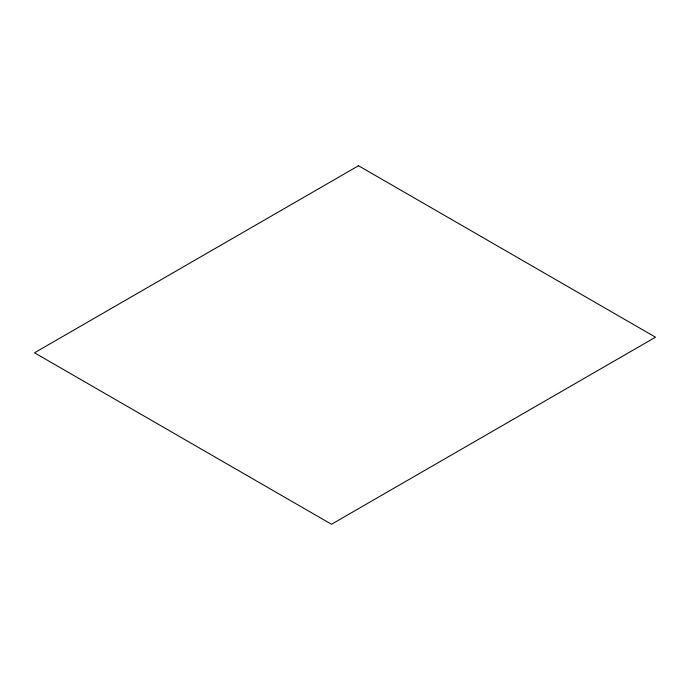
<?xml version="1.0" encoding="UTF-8"?>
<svg xmlns="http://www.w3.org/2000/svg" width="690" height="690" viewBox="0 0 690 690"><rect width="100%" height="100%" fill="white"/><g stroke="black" fill="none" stroke-linecap="round" stroke-linejoin="round"><path stroke-width="1.03" d="M358.498 165.738L34.5 352.797L331.502 524.262L655.5 337.203L358.498 165.738"/></g></svg>
